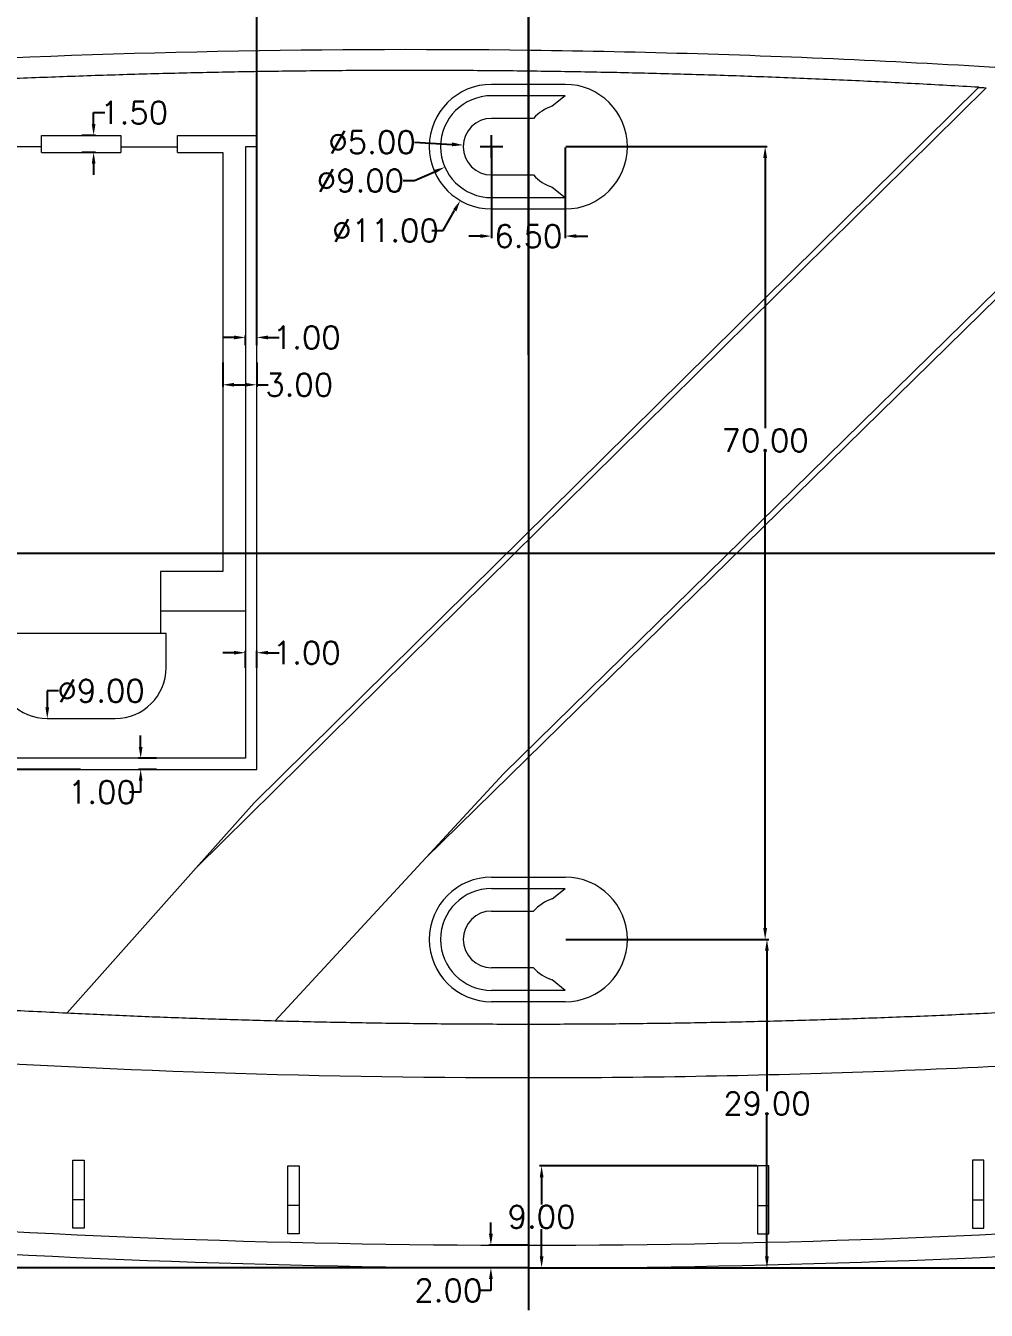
# Model space of a CAD drawing. Header units: inches. Extents: x 1813 to 4686, y 284 to 889.
# Drawn here: x 2979.9 to 3064.7, y 601.1 to 714.6 of the extents above; entities that cross this region are included whole.
import ezdxf

# ---------------------------------------------------------------- set-up
doc = ezdxf.new("R2010")
doc.units = ezdxf.units.IN
doc.header["$LTSCALE"] = 15
doc.linetypes.add('CENTERX2', pattern=[101.6, 63.5, -12.7, 12.7, -12.7])
doc.styles.get("Standard").update_dxf_attribs({"font": 'txt', "bigfont": 'gbcbig.shx'})
doc.dimstyles.new('2.5', dxfattribs={"dimtxt": 2, "dimasz": 1, "dimexe": 0.18, "dimexo": 0.0625, "dimgap": 0.09, "dimtad": 0, "dimtih": 1, "dimtoh": 1, "dimzin": 0, "dimdsep": 46, "dimtxsty": 'Standard', "dimcen": 1, "dimadec": 0, "dimazin": 2, "dimtfac": 1, "dimtofl": 0, "dimtmove": 0, "dimatfit": 3, "dimfxl": 1, "dimtolj": 1, "dimtzin": 0, "dimarcsym": 0})

# ---------------------------------------------------------------- blocks, each defined once
blk = doc.blocks.new('*D248')
at = {"color": 0, "lineweight": -2}
for p, q in [((2956.76, 708.94), (2956.76, 741.92)), ((3091.76, 708.94), (3091.76, 741.92)), ((2957.76, 741.74), (3019.84, 741.74)), ((3090.76, 741.74), (3028.68, 741.74))]:
    blk.add_line(p, q, dxfattribs=at)
at = {"color": 0}
for points in [[(2957.76, 741.91), (2957.76, 741.58), (2956.76, 741.74)], [(3090.76, 741.91), (3090.76, 741.58), (3091.76, 741.74)]]:
    blk.add_solid(points, dxfattribs=at)
at = {"layer": 'Defpoints', "color": 0}
for p in [(3091.76, 741.74), (2956.76, 708.88), (3091.76, 708.88)]:
    blk.add_point(p, dxfattribs=at)
at = {"color": 0, "insert": (3024.26, 741.74), "char_height": 2, "attachment_point": 5}
blk.add_mtext('\\A1;135.00', dxfattribs=at)
blk = doc.blocks.new('*D252')
at = {"color": 0, "lineweight": -2}
for p, q in [((2946.01, 701.75), (2946.01, 758.15)), ((2947.01, 757.97), (3019.67, 757.97)), ((3101.51, 757.97), (3028.85, 757.97)), ((3102.51, 701.75), (3102.51, 758.15))]:
    blk.add_line(p, q, dxfattribs=at)
at = {"color": 0}
for points in [[(2947.01, 758.14), (2947.01, 757.8), (2946.01, 757.97)], [(3101.51, 758.14), (3101.51, 757.8), (3102.51, 757.97)]]:
    blk.add_solid(points, dxfattribs=at)
at = {"layer": 'Defpoints', "color": 0}
for p in [(2946.01, 757.97), (2946.01, 701.69), (3102.51, 701.69)]:
    blk.add_point(p, dxfattribs=at)
at = {"color": 0, "insert": (3024.26, 757.97), "char_height": 2, "attachment_point": 5}
blk.add_mtext('\\A1;156.50', dxfattribs=at)
blk = doc.blocks.new('*D253')
at = {"color": 0, "lineweight": -2}
for p, q in [((2936.01, 668.94), (2936.01, 760.84)), ((2937.01, 760.66), (3019.67, 760.66)), ((3111.51, 760.66), (3028.85, 760.66)), ((3112.51, 668.94), (3112.51, 760.84))]:
    blk.add_line(p, q, dxfattribs=at)
at = {"color": 0}
for points in [[(2937.01, 760.83), (2937.01, 760.49), (2936.01, 760.66)], [(3111.51, 760.83), (3111.51, 760.49), (3112.51, 760.66)]]:
    blk.add_solid(points, dxfattribs=at)
at = {"layer": 'Defpoints', "color": 0}
for p in [(2936.01, 760.66), (2936.01, 668.88), (3112.51, 668.88)]:
    blk.add_point(p, dxfattribs=at)
at = {"color": 0, "insert": (3024.26, 760.66), "char_height": 2, "attachment_point": 5}
blk.add_mtext('\\A1;176.50', dxfattribs=at)
blk = doc.blocks.new('*D254')
at = {"color": 0, "lineweight": -2}
for p, q in [((3044.45, 613.88), (3025.25, 613.88)), ((3025.43, 612.88), (3025.43, 610.47)), ((3025.43, 605.88), (3025.43, 608.29)), ((3024.32, 604.88), (3025.61, 604.88))]:
    blk.add_line(p, q, dxfattribs=at)
at = {"color": 0}
for points in [[(3025.27, 612.88), (3025.6, 612.88), (3025.43, 613.88)], [(3025.27, 605.88), (3025.6, 605.88), (3025.43, 604.88)]]:
    blk.add_solid(points, dxfattribs=at)
at = {"layer": 'Defpoints', "color": 0}
for p in [(3025.43, 613.88), (3044.51, 613.88), (3024.26, 604.88)]:
    blk.add_point(p, dxfattribs=at)
at = {"color": 0, "insert": (3025.43, 609.38), "char_height": 2, "attachment_point": 5}
blk.add_mtext('\\A1;9.00', dxfattribs=at)
blk = doc.blocks.new('*D255')
at = {"color": 0, "lineweight": -2}
for p, q in [((3027.57, 633.88), (3045.52, 633.88)), ((3045.34, 632.88), (3045.34, 620.47)), ((3045.34, 605.88), (3045.34, 618.29)), ((3025.68, 604.88), (3045.52, 604.88))]:
    blk.add_line(p, q, dxfattribs=at)
at = {"color": 0}
for points in [[(3045.17, 632.88), (3045.5, 632.88), (3045.34, 633.88)], [(3045.17, 605.88), (3045.5, 605.88), (3045.34, 604.88)]]:
    blk.add_solid(points, dxfattribs=at)
at = {"layer": 'Defpoints', "color": 0}
for p in [(3027.51, 633.88), (3045.34, 633.88), (3025.61, 604.88)]:
    blk.add_point(p, dxfattribs=at)
at = {"color": 0, "insert": (3045.34, 619.38), "char_height": 2, "attachment_point": 5}
blk.add_mtext('\\A1;29.00', dxfattribs=at)
blk = doc.blocks.new('*D256')
at = {"color": 0, "lineweight": -2}
for p, q in [((3027.57, 703.88), (3045.36, 703.88)), ((3045.18, 702.88), (3045.18, 679.03)), ((3045.18, 634.88), (3045.18, 676.85)), ((3027.57, 633.88), (3045.36, 633.88))]:
    blk.add_line(p, q, dxfattribs=at)
at = {"color": 0}
for points in [[(3045.01, 702.88), (3045.35, 702.88), (3045.18, 703.88)], [(3045.01, 634.88), (3045.35, 634.88), (3045.18, 633.88)]]:
    blk.add_solid(points, dxfattribs=at)
at = {"layer": 'Defpoints', "color": 0}
for p in [(3027.51, 703.88), (3045.18, 703.88), (3027.51, 633.88)]:
    blk.add_point(p, dxfattribs=at)
at = {"color": 0, "insert": (3045.18, 677.94), "char_height": 2, "attachment_point": 5}
blk.add_mtext('\\A1;70.00', dxfattribs=at)
blk = doc.blocks.new('*D257')
at = {"color": 0, "lineweight": -2}
for p, q in [((3021.01, 703.81), (3021.01, 695.8)), ((3027.51, 703.81), (3027.51, 695.8)), ((3020.01, 695.98), (3019.01, 695.98)), ((3028.51, 695.98), (3029.51, 695.98))]:
    blk.add_line(p, q, dxfattribs=at)
at = {"color": 0}
for points in [[(3020.01, 696.15), (3020.01, 695.82), (3021.01, 695.98)], [(3028.51, 696.15), (3028.51, 695.82), (3027.51, 695.98)]]:
    blk.add_solid(points, dxfattribs=at)
at = {"layer": 'Defpoints', "color": 0}
for p in [(3021.01, 703.88), (3027.51, 703.88), (3027.51, 695.98)]:
    blk.add_point(p, dxfattribs=at)
at = {"color": 0, "insert": (3024.26, 695.98), "char_height": 2, "attachment_point": 5}
blk.add_mtext('\\A1;6.50', dxfattribs=at)
blk = doc.blocks.new('*D258')
at = {"color": 0, "lineweight": -2}
for p, q in [((3021.01, 702.88), (3021.01, 704.88)), ((3020.01, 703.88), (3022.01, 703.88)), ((3016.73, 696.48), (3017.75, 698.25)), ((3015.73, 696.48), (3016.73, 696.48))]:
    blk.add_line(p, q, dxfattribs=at)
at = {"color": 0}
blk.add_solid([(3017.61, 698.34), (3017.9, 698.17), (3018.25, 699.12)], dxfattribs=at)
at = {"layer": 'Defpoints', "color": 0}
for p in [(3023.77, 708.64), (3018.25, 699.12)]:
    blk.add_point(p, dxfattribs=at)
at = {"color": 0, "insert": (3011.64, 696.48), "char_height": 2, "attachment_point": 5}
blk.add_mtext('\\A1;∅11.00', dxfattribs=at)
blk = doc.blocks.new('*D259')
at = {"color": 0, "lineweight": -2}
for p, q in [((3021.01, 702.88), (3021.01, 704.88)), ((3020.01, 703.88), (3022.01, 703.88)), ((3014.19, 700.88), (3015.97, 701.67)), ((3013.19, 700.88), (3014.19, 700.88))]:
    blk.add_line(p, q, dxfattribs=at)
at = {"color": 0}
blk.add_solid([(3015.91, 701.82), (3016.04, 701.51), (3016.89, 702.07)], dxfattribs=at)
at = {"layer": 'Defpoints', "color": 0}
for p in [(3025.13, 705.69), (3016.89, 702.07)]:
    blk.add_point(p, dxfattribs=at)
at = {"color": 0, "insert": (3009.43, 700.88), "char_height": 2, "attachment_point": 5}
blk.add_mtext('\\A1;∅9.00', dxfattribs=at)
blk = doc.blocks.new('*D260')
at = {"color": 0, "lineweight": -2}
for p, q in [((3021.01, 702.88), (3021.01, 704.88)), ((3014.21, 704.27), (3017.52, 704.08)), ((3020.01, 703.88), (3022.01, 703.88))]:
    blk.add_line(p, q, dxfattribs=at)
at = {"color": 0}
blk.add_solid([(3017.53, 704.25), (3017.51, 703.91), (3018.51, 704.02)], dxfattribs=at)
at = {"layer": 'Defpoints', "color": 0}
for p in [(3018.51, 704.02), (3023.51, 703.73)]:
    blk.add_point(p, dxfattribs=at)
at = {"color": 0, "insert": (3010.45, 704.27), "char_height": 2, "attachment_point": 5}
blk.add_mtext('\\A1;∅5.00', dxfattribs=at)
blk = doc.blocks.new('*D261')
at = {"color": 0, "lineweight": -2}
for p, q in [((3091.82, 643.88), (3122.19, 643.88)), ((3122.01, 642.88), (3122.01, 625.47)), ((3122.01, 605.88), (3122.01, 623.29)), ((3024.32, 604.88), (3122.19, 604.88))]:
    blk.add_line(p, q, dxfattribs=at)
at = {"color": 0}
for points in [[(3121.84, 642.88), (3122.17, 642.88), (3122.01, 643.88)], [(3121.84, 605.88), (3122.17, 605.88), (3122.01, 604.88)]]:
    blk.add_solid(points, dxfattribs=at)
at = {"layer": 'Defpoints', "color": 0}
for p in [(3091.76, 643.88), (3122.01, 643.88), (3024.26, 604.88)]:
    blk.add_point(p, dxfattribs=at)
at = {"color": 0, "insert": (3122.01, 624.38), "char_height": 2, "attachment_point": 5}
blk.add_mtext('\\A1;39.00', dxfattribs=at)
blk = doc.blocks.new('*D262')
at = {"color": 0, "lineweight": -2}
for p, q in [((3107.32, 628.93), (3116.68, 628.93)), ((3116.5, 627.93), (3116.5, 617.99)), ((3116.5, 605.88), (3116.5, 615.81)), ((3024.32, 604.88), (3116.68, 604.88))]:
    blk.add_line(p, q, dxfattribs=at)
at = {"color": 0}
for points in [[(3116.33, 627.93), (3116.66, 627.93), (3116.5, 628.93)], [(3116.33, 605.88), (3116.66, 605.88), (3116.5, 604.88)]]:
    blk.add_solid(points, dxfattribs=at)
at = {"layer": 'Defpoints', "color": 0}
for p in [(3107.26, 628.93), (3024.26, 604.88), (3116.5, 604.88)]:
    blk.add_point(p, dxfattribs=at)
at = {"color": 0, "insert": (3116.5, 616.9), "char_height": 2, "attachment_point": 5}
blk.add_mtext('\\A1;24.05', dxfattribs=at)
blk = doc.blocks.new('*D263')
at = {"color": 0, "lineweight": -2}
for p, q in [((3108.7, 654.69), (3128.43, 654.69)), ((3128.25, 653.69), (3128.25, 630.87)), ((3128.25, 605.88), (3128.25, 628.69)), ((3024.32, 604.88), (3128.43, 604.88))]:
    blk.add_line(p, q, dxfattribs=at)
at = {"color": 0}
for points in [[(3128.08, 653.69), (3128.41, 653.69), (3128.25, 654.69)], [(3128.08, 605.88), (3128.41, 605.88), (3128.25, 604.88)]]:
    blk.add_solid(points, dxfattribs=at)
at = {"layer": 'Defpoints', "color": 0}
for p in [(3108.63, 654.69), (3128.25, 654.69), (3024.26, 604.88)]:
    blk.add_point(p, dxfattribs=at)
at = {"color": 0, "insert": (3128.25, 629.78), "char_height": 2, "attachment_point": 5}
blk.add_mtext('\\A1;49.81', dxfattribs=at)
blk = doc.blocks.new('*D266')
at = {"color": 0, "lineweight": -2}
for p, q in [((3105.7, 718.19), (3138.49, 718.19)), ((3138.31, 717.19), (3138.31, 662.62)), ((3138.31, 605.88), (3138.31, 660.44)), ((3024.39, 604.88), (3138.49, 604.88))]:
    blk.add_line(p, q, dxfattribs=at)
at = {"color": 0}
for points in [[(3138.14, 717.19), (3138.47, 717.19), (3138.31, 718.19)], [(3138.14, 605.88), (3138.47, 605.88), (3138.31, 604.88)]]:
    blk.add_solid(points, dxfattribs=at)
at = {"layer": 'Defpoints', "color": 0}
for p in [(3105.64, 718.19), (3138.31, 718.19), (3024.32, 604.88)]:
    blk.add_point(p, dxfattribs=at)
at = {"color": 0, "insert": (3138.31, 661.53), "char_height": 2, "attachment_point": 5}
blk.add_mtext('\\A1;113.32', dxfattribs=at)
blk = doc.blocks.new('*D267')
at = {"color": 0, "lineweight": -2}
for p, q in [((3096.33, 720.49), (3145.51, 720.49)), ((3145.33, 719.49), (3145.33, 668.18)), ((3145.33, 605.88), (3145.33, 666)), ((3024.32, 604.88), (3145.51, 604.88))]:
    blk.add_line(p, q, dxfattribs=at)
at = {"color": 0}
for points in [[(3145.16, 719.49), (3145.5, 719.49), (3145.33, 720.49)], [(3145.16, 605.88), (3145.5, 605.88), (3145.33, 604.88)]]:
    blk.add_solid(points, dxfattribs=at)
at = {"layer": 'Defpoints', "color": 0}
for p in [(3096.26, 720.49), (3024.26, 604.88), (3145.33, 604.88)]:
    blk.add_point(p, dxfattribs=at)
at = {"color": 0, "insert": (3145.33, 667.09), "char_height": 2, "attachment_point": 5}
blk.add_mtext('\\A1;115.61', dxfattribs=at)
blk = doc.blocks.new('*D268')
at = {"color": 0, "lineweight": -2}
for p, q in [((3061.71, 724.88), (3154.96, 724.88)), ((3154.78, 723.88), (3154.78, 665.97)), ((3154.78, 605.88), (3154.78, 663.79)), ((3024.32, 604.88), (3154.96, 604.88))]:
    blk.add_line(p, q, dxfattribs=at)
at = {"color": 0}
for points in [[(3154.61, 723.88), (3154.95, 723.88), (3154.78, 724.88)], [(3154.61, 605.88), (3154.95, 605.88), (3154.78, 604.88)]]:
    blk.add_solid(points, dxfattribs=at)
at = {"layer": 'Defpoints', "color": 0}
for p in [(3061.65, 724.88), (3154.78, 724.88), (3024.26, 604.88)]:
    blk.add_point(p, dxfattribs=at)
at = {"color": 0, "insert": (3154.78, 664.88), "char_height": 2, "attachment_point": 5}
blk.add_mtext('\\A1;120.00', dxfattribs=at)
blk = doc.blocks.new('*D269')
at = {"color": 0, "lineweight": -2}
for p, q in [((3094.42, 729.84), (3164.67, 729.84)), ((3164.49, 728.84), (3164.49, 668.45)), ((3164.49, 605.88), (3164.49, 666.27)), ((3024.32, 604.88), (3164.67, 604.88))]:
    blk.add_line(p, q, dxfattribs=at)
at = {"color": 0}
for points in [[(3164.32, 728.84), (3164.65, 728.84), (3164.49, 729.84)], [(3164.32, 605.88), (3164.65, 605.88), (3164.49, 604.88)]]:
    blk.add_solid(points, dxfattribs=at)
at = {"layer": 'Defpoints', "color": 0}
for p in [(3094.36, 729.84), (3164.49, 729.84), (3024.26, 604.88)]:
    blk.add_point(p, dxfattribs=at)
at = {"color": 0, "insert": (3164.49, 667.36), "char_height": 2, "attachment_point": 5}
blk.add_mtext('\\A1;124.96', dxfattribs=at)
blk = doc.blocks.new('*D270')
at = {"color": 0, "lineweight": -2}
for p, q in [((3020.95, 607.88), (3020.95, 608.88)), ((3024.2, 606.88), (3020.77, 606.88)), ((3024.2, 604.88), (3020.77, 604.88)), ((3020.95, 603.88), (3020.95, 602.88)), ((3020.95, 602.88), (3019.95, 602.88))]:
    blk.add_line(p, q, dxfattribs=at)
at = {"color": 0}
for points in [[(3020.78, 607.88), (3021.12, 607.88), (3020.95, 606.88)], [(3020.78, 603.88), (3021.12, 603.88), (3020.95, 604.88)]]:
    blk.add_solid(points, dxfattribs=at)
at = {"layer": 'Defpoints', "color": 0}
for p in [(3020.95, 606.88), (3024.26, 606.88), (3024.26, 604.88)]:
    blk.add_point(p, dxfattribs=at)
at = {"color": 0, "insert": (3017.19, 602.88), "char_height": 2, "attachment_point": 5}
blk.add_mtext('\\A1;2.00', dxfattribs=at)
blk = doc.blocks.new('*D271')
at = {"color": 0, "lineweight": -2}
for p, q in [((2956.7, 708.88), (2891.86, 708.88)), ((2892.04, 707.88), (2892.04, 657.97)), ((2892.04, 605.88), (2892.04, 655.79)), ((3024.14, 604.88), (2891.86, 604.88))]:
    blk.add_line(p, q, dxfattribs=at)
at = {"color": 0}
for points in [[(2891.87, 707.88), (2892.2, 707.88), (2892.04, 708.88)], [(2891.87, 605.88), (2892.2, 605.88), (2892.04, 604.88)]]:
    blk.add_solid(points, dxfattribs=at)
at = {"layer": 'Defpoints', "color": 0}
for p in [(2892.04, 708.88), (2956.76, 708.88), (3024.2, 604.88)]:
    blk.add_point(p, dxfattribs=at)
at = {"color": 0, "insert": (2892.04, 656.88), "char_height": 2, "attachment_point": 5}
blk.add_mtext('\\A1;104.00', dxfattribs=at)
blk = doc.blocks.new('*D272')
at = {"color": 0, "lineweight": -2}
for p, q in [((2984.7, 648.88), (2910.83, 648.88)), ((2911.01, 647.88), (2911.01, 627.97)), ((2911.01, 605.88), (2911.01, 625.79)), ((3024.14, 604.88), (2910.83, 604.88))]:
    blk.add_line(p, q, dxfattribs=at)
at = {"color": 0}
for points in [[(2910.84, 647.88), (2911.17, 647.88), (2911.01, 648.88)], [(2910.84, 605.88), (2911.17, 605.88), (2911.01, 604.88)]]:
    blk.add_solid(points, dxfattribs=at)
at = {"layer": 'Defpoints', "color": 0}
for p in [(2911.01, 648.88), (2984.76, 648.88), (3024.2, 604.88)]:
    blk.add_point(p, dxfattribs=at)
at = {"color": 0, "insert": (2911.01, 626.88), "char_height": 2, "attachment_point": 5}
blk.add_mtext('\\A1;44.00', dxfattribs=at)
blk = doc.blocks.new('*D273')
at = {"color": 0, "lineweight": -2}
for p, q in [((3000.26, 687.09), (3000.26, 728.92)), ((3001.26, 728.74), (3008.5, 728.74)), ((3023.26, 728.74), (3016.02, 728.74)), ((3024.26, 722.94), (3024.26, 728.92))]:
    blk.add_line(p, q, dxfattribs=at)
at = {"color": 0}
for points in [[(3001.26, 728.91), (3001.26, 728.57), (3000.26, 728.74)], [(3023.26, 728.91), (3023.26, 728.57), (3024.26, 728.74)]]:
    blk.add_solid(points, dxfattribs=at)
at = {"layer": 'Defpoints', "color": 0}
for p in [(3024.26, 728.74), (3024.26, 722.88), (3000.26, 687.03)]:
    blk.add_point(p, dxfattribs=at)
at = {"color": 0, "insert": (3012.26, 728.74), "char_height": 2, "attachment_point": 5}
blk.add_mtext('\\A1;24.00', dxfattribs=at)
blk = doc.blocks.new('*D274')
at = {"color": 0, "lineweight": -2}
for p, q in [((2969.26, 692.32), (2969.26, 733.68)), ((2970.26, 733.5), (2993, 733.5)), ((3023.26, 733.5), (3000.52, 733.5)), ((3024.26, 685.49), (3024.26, 733.68))]:
    blk.add_line(p, q, dxfattribs=at)
at = {"color": 0}
for points in [[(2970.26, 733.67), (2970.26, 733.33), (2969.26, 733.5)], [(3023.26, 733.67), (3023.26, 733.33), (3024.26, 733.5)]]:
    blk.add_solid(points, dxfattribs=at)
at = {"layer": 'Defpoints', "color": 0}
for p in [(3024.26, 733.5), (2969.26, 692.25), (3024.26, 685.43)]:
    blk.add_point(p, dxfattribs=at)
at = {"color": 0, "insert": (2996.76, 733.5), "char_height": 2, "attachment_point": 5}
blk.add_mtext('\\A1;55.00', dxfattribs=at)
blk = doc.blocks.new('*D275')
at = {"color": 0, "lineweight": -2}
for p, q in [((2972.7, 705.88), (2905.58, 705.88)), ((2905.76, 704.88), (2905.76, 656.47)), ((2905.76, 605.88), (2905.76, 654.29)), ((3024.14, 604.88), (2905.58, 604.88))]:
    blk.add_line(p, q, dxfattribs=at)
at = {"color": 0}
for points in [[(2905.59, 704.88), (2905.93, 704.88), (2905.76, 705.88)], [(2905.59, 605.88), (2905.93, 605.88), (2905.76, 604.88)]]:
    blk.add_solid(points, dxfattribs=at)
at = {"layer": 'Defpoints', "color": 0}
for p in [(2972.76, 705.88), (2905.76, 604.88), (3024.2, 604.88)]:
    blk.add_point(p, dxfattribs=at)
at = {"color": 0, "insert": (2905.76, 655.38), "char_height": 2, "attachment_point": 5}
blk.add_mtext('\\A1;101.00', dxfattribs=at)
blk = doc.blocks.new('*D279')
at = {"color": 0, "lineweight": -2}
for p, q in [((2998.26, 687.03), (2997.26, 687.03)), ((2999.26, 686.35), (2999.26, 687.21)), ((3000.26, 686.35), (3000.26, 687.21)), ((3001.26, 687.03), (3002.26, 687.03))]:
    blk.add_line(p, q, dxfattribs=at)
at = {"color": 0}
for points in [[(2998.26, 687.2), (2998.26, 686.86), (2999.26, 687.03)], [(3001.26, 687.2), (3001.26, 686.86), (3000.26, 687.03)]]:
    blk.add_solid(points, dxfattribs=at)
at = {"layer": 'Defpoints', "color": 0}
for p in [(2999.26, 686.29), (3000.26, 687.03), (3000.26, 686.29)]:
    blk.add_point(p, dxfattribs=at)
at = {"color": 0, "insert": (3004.68, 687.03), "char_height": 2, "attachment_point": 5}
blk.add_mtext('\\A1;1.00', dxfattribs=at)
blk = doc.blocks.new('*D280')
at = {"color": 0, "lineweight": -2}
for p, q in [((2997.26, 684.81), (2997.26, 682.67)), ((3000.26, 684.81), (3000.26, 682.67)), ((2998.26, 682.85), (2999.26, 682.85)), ((3000.26, 682.85), (3001.26, 682.85))]:
    blk.add_line(p, q, dxfattribs=at)
at = {"color": 0}
for points in [[(2998.26, 683.02), (2998.26, 682.69), (2997.26, 682.85)], [(2999.26, 683.02), (2999.26, 682.69), (3000.26, 682.85)]]:
    blk.add_solid(points, dxfattribs=at)
at = {"layer": 'Defpoints', "color": 0}
for p in [(2997.26, 684.88), (3000.26, 684.88), (3000.26, 682.85)]:
    blk.add_point(p, dxfattribs=at)
at = {"color": 0, "insert": (3004.02, 682.85), "char_height": 2, "attachment_point": 5}
blk.add_mtext('\\A1;3.00', dxfattribs=at)
blk = doc.blocks.new('*D281')
at = {"color": 0, "lineweight": -2}
for p, q in [((2982.76, 655.83), (2981.76, 655.83)), ((2981.76, 655.83), (2981.76, 654.38))]:
    blk.add_line(p, q, dxfattribs=at)
at = {"color": 0}
blk.add_solid([(2981.59, 654.38), (2981.93, 654.38), (2981.76, 653.38)], dxfattribs=at)
at = {"layer": 'Defpoints', "color": 0}
for p in [(2981.76, 662.38), (2981.76, 653.38)]:
    blk.add_point(p, dxfattribs=at)
at = {"color": 0, "insert": (2986.52, 655.83), "char_height": 2, "attachment_point": 5}
blk.add_mtext('\\A1;∅9.00', dxfattribs=at)
blk = doc.blocks.new('*D282')
at = {"color": 0, "lineweight": -2}
for p, q in [((2990.01, 650.88), (2990.01, 651.88)), ((2991.42, 649.88), (2989.83, 649.88)), ((2991.42, 648.88), (2989.83, 648.88)), ((2990.01, 647.88), (2990.01, 646.88)), ((2990.01, 646.88), (2989.01, 646.88))]:
    blk.add_line(p, q, dxfattribs=at)
at = {"color": 0}
for points in [[(2989.84, 650.88), (2990.18, 650.88), (2990.01, 649.88)], [(2989.84, 647.88), (2990.18, 647.88), (2990.01, 648.88)]]:
    blk.add_solid(points, dxfattribs=at)
at = {"layer": 'Defpoints', "color": 0}
for p in [(2990.01, 648.88), (2991.48, 649.88), (2991.48, 648.88)]:
    blk.add_point(p, dxfattribs=at)
at = {"color": 0, "insert": (2986.59, 646.88), "char_height": 2, "attachment_point": 5}
blk.add_mtext('\\A1;1.00', dxfattribs=at)
blk = doc.blocks.new('*D283')
at = {"color": 0, "lineweight": -2}
for p, q in [((2998.26, 659.19), (2997.26, 659.19)), ((2999.26, 657.86), (2999.26, 659.37)), ((3000.26, 657.86), (3000.26, 659.37)), ((3001.26, 659.19), (3002.26, 659.19))]:
    blk.add_line(p, q, dxfattribs=at)
at = {"color": 0}
for points in [[(2998.26, 659.36), (2998.26, 659.03), (2999.26, 659.19)], [(3001.26, 659.36), (3001.26, 659.03), (3000.26, 659.19)]]:
    blk.add_solid(points, dxfattribs=at)
at = {"layer": 'Defpoints', "color": 0}
for p in [(3000.26, 659.19), (2999.26, 657.8), (3000.26, 657.8)]:
    blk.add_point(p, dxfattribs=at)
at = {"color": 0, "insert": (3004.68, 659.19), "char_height": 2, "attachment_point": 5}
blk.add_mtext('\\A1;1.00', dxfattribs=at)
blk = doc.blocks.new('*D285')
at = {"color": 0, "lineweight": -2}
for p, q in [((2985.85, 705.88), (2985.85, 706.88)), ((2985.85, 706.88), (2986.85, 706.88)), ((2984.82, 704.88), (2986.03, 704.88)), ((2984.82, 703.38), (2986.03, 703.38)), ((2985.85, 702.38), (2985.85, 701.38))]:
    blk.add_line(p, q, dxfattribs=at)
at = {"color": 0}
for points in [[(2985.69, 705.88), (2986.02, 705.88), (2985.85, 704.88)], [(2985.69, 702.38), (2986.02, 702.38), (2985.85, 703.38)]]:
    blk.add_solid(points, dxfattribs=at)
at = {"layer": 'Defpoints', "color": 0}
for p in [(2984.76, 704.88), (2985.85, 704.88), (2984.76, 703.38)]:
    blk.add_point(p, dxfattribs=at)
at = {"color": 0, "insert": (2989.44, 706.88), "char_height": 2, "attachment_point": 5}
blk.add_mtext('\\A1;1.50', dxfattribs=at)

msp = doc.modelspace()

# ---------------------------------------------------------------- linework, layer by layer
at = {"color": 1, "linetype": 'CENTERX2'}
for p, q in [((3024.26, 729.003), (3024.26, 601.125)), ((3117.646, 667.957), (2928.991, 667.957))]:
    msp.add_line(p, q, dxfattribs=at)
at = {"color": 7, "linetype": 'Continuous', "lineweight": 15}
for p, q in [((3064.72, 709.077), (2994.905, 640.189)), ((3064.049, 709.117), (3000.028, 645.946)), ((3027.51, 709.377), (3021.01, 709.377)), ((3027.51, 708.377), (3021.01, 708.377)), ((3027.51, 708.377), (3026.379, 707.452)), ((3015.163, 641.057), (3083.252, 707.757)), ((3022.057, 648.511), (3082.592, 707.811)), ((3024.715, 706.377), (3021.01, 706.377)), ((2981.26, 704.877), (2988.26, 704.877)), ((2981.26, 703.377), (2981.26, 704.877)), ((2988.26, 704.877), (2988.26, 703.377)), ((2993.26, 703.377), (2993.26, 704.877)), ((2993.26, 704.877), (3000.26, 704.877)), ((3000.26, 703.877), (3000.26, 704.877)), ((2981.26, 703.877), (2976.26, 703.877)), ((2981.26, 703.377), (2988.26, 703.377)), ((2988.26, 703.877), (2993.26, 703.877)), ((2993.26, 703.377), (2997.26, 703.377)), ((2997.26, 703.377), (2997.26, 666.377)), ((2999.26, 703.877), (2999.26, 649.877)), ((3000.26, 703.877), (2999.26, 703.877)), ((3000.26, 648.877), (3000.26, 703.877)), ((3021.01, 701.377), (3024.715, 701.377)), ((3026.379, 700.302), (3027.51, 699.377)), ((3021.01, 699.377), (3027.51, 699.377)), ((3021.01, 698.377), (3027.51, 698.377)), ((2997.26, 666.377), (2991.76, 666.377)), ((2991.76, 666.377), (2991.76, 662.877)), ((2991.76, 662.877), (2999.26, 662.877)), ((2991.76, 662.877), (2991.76, 660.877)), ((2992.26, 660.877), (2977.26, 660.877)), ((2992.26, 657.877), (2992.26, 660.877)), ((2981.76, 653.377), (2987.76, 653.377)), ((2969.26, 648.877), (3000.26, 648.877)), ((2999.26, 649.877), (2970.26, 649.877)), ((3001.88, 626.697), (3022.057, 648.511)), ((2994.905, 640.189), (3000.028, 645.946)), ((2994.905, 640.189), (2983.511, 627.384)), ((3021.01, 639.377), (3027.51, 639.377)), ((3021.01, 638.377), (3027.51, 638.377)), ((3026.379, 637.452), (3027.51, 638.377)), ((3021.01, 636.377), (3024.715, 636.377)), ((3024.715, 631.377), (3021.01, 631.377)), ((3027.51, 629.377), (3026.379, 630.302)), ((3027.51, 629.377), (3021.01, 629.377)), ((3027.51, 628.377), (3021.01, 628.377)), ((2984.01, 614.377), (2985.01, 614.377)), ((2984.01, 610.877), (2984.01, 614.377)), ((2985.01, 614.377), (2985.01, 610.877)), ((3003.01, 613.877), (3004.01, 613.877)), ((3003.01, 610.377), (3003.01, 613.877)), ((3004.01, 613.877), (3004.01, 610.377)), ((3045.51, 613.877), (3044.51, 613.877)), ((3044.51, 613.877), (3044.51, 610.377)), ((3045.51, 610.377), (3045.51, 613.877)), ((3064.51, 614.377), (3063.51, 614.377)), ((3063.51, 614.377), (3063.51, 610.877)), ((3064.51, 610.877), (3064.51, 614.377)), ((2985.01, 610.877), (2984.01, 610.877)), ((2984.01, 608.377), (2984.01, 610.877)), ((2985.01, 610.877), (2985.01, 608.377)), ((3004.01, 610.377), (3003.01, 610.377)), ((3003.01, 607.877), (3003.01, 610.377)), ((3004.01, 610.377), (3004.01, 607.877)), ((3044.51, 610.377), (3045.51, 610.377)), ((3044.51, 610.377), (3044.51, 607.877)), ((3045.51, 607.877), (3045.51, 610.377)), ((3063.51, 610.877), (3064.51, 610.877)), ((3063.51, 610.877), (3063.51, 608.377)), ((3064.51, 608.377), (3064.51, 610.877)), ((2985.01, 608.377), (2984.01, 608.377)), ((3063.51, 608.377), (3064.51, 608.377)), ((3004.01, 607.877), (3003.01, 607.877)), ((3044.51, 607.877), (3045.51, 607.877))]:
    msp.add_line(p, q, dxfattribs=at)
for centre, radius, start, end in [((3021.01, 703.877), 5.5, 90, 270), ((3027.51, 703.877), 5.5, 270, 90), ((3021.01, 703.877), 4.5, 90, 270), ((3027.51, 703.877), 3.75, 107.56074, 138.18969), ((3021.01, 703.877), 2.5, 90, 270), ((3027.51, 703.877), 3.75, 221.81031, 252.43926), ((2981.76, 657.877), 4.5, 180, 270), ((2987.76, 657.877), 4.5, 270, 0), ((3021.01, 633.877), 5.5, 90, 270), ((3027.51, 633.877), 5.5, 270, 90), ((3021.01, 633.877), 4.5, 90, 270), ((3021.01, 633.877), 2.5, 90, 270), ((3027.51, 633.877), 3.75, 107.56074, 138.18969), ((3027.51, 633.877), 3.75, 221.81031, 252.43926)]:
    msp.add_arc(centre, radius, start, end, dxfattribs=at)
for points, knots in [([(2965.478, 711.091), (2985.121, 712.213), (3004.8, 712.653), (3034.302, 712.284), (3044.138, 711.989), (3063.785, 711.058), (3073.6, 710.422), (3083.404, 709.616)], [0, 0, 0, 0, 0.5, 0.5, 0.75, 0.75, 1, 1, 1, 1]), ([(3064.049, 709.117), (3063.112, 709.172), (3061.238, 709.281), (3058.426, 709.434), (3055.615, 709.578), (3052.803, 709.712), (3049.991, 709.837), (3047.179, 709.953), (3044.367, 710.059), (3041.555, 710.156), (3038.743, 710.243), (3035.931, 710.321), (3033.118, 710.39), (3030.305, 710.45), (3027.493, 710.5), (3024.68, 710.54), (3021.867, 710.572), (3019.054, 710.594), (3016.241, 710.606), (3013.427, 710.609), (3010.614, 710.603), (3007.8, 710.588), (3004.987, 710.563), (3002.173, 710.529), (2999.359, 710.485), (2996.545, 710.432), (2993.731, 710.37), (2990.917, 710.298), (2988.102, 710.217), (2985.288, 710.126), (2982.473, 710.026), (2979.659, 709.917), (2976.844, 709.799), (2974.029, 709.671), (2971.214, 709.533), (2968.399, 709.387), (2966.522, 709.282), (2965.584, 709.229)], [0, 0, 0, 0, 0.028583, 0.0571618, 0.0857368, 0.1143083, 0.1428766, 0.1714419, 0.2000047, 0.2285652, 0.2571238, 0.2856808, 0.3142364, 0.342791, 0.371345, 0.3998986, 0.4284521, 0.4570059, 0.4855603, 0.5141156, 0.5426721, 0.5712301, 0.59979, 0.6283521, 0.6569166, 0.685484, 0.7140545, 0.7426284, 0.771206, 0.7997877, 0.8283738, 0.8569646, 0.8855604, 0.9141615, 0.9427683, 0.971381, 1, 1, 1, 1]), ([(3064.049, 709.117), (3064.049, 709.117), (3064.074, 709.115), (3064.158, 709.11), (3064.216, 709.107), (3064.412, 709.095), (3064.565, 709.086), (3064.72, 709.077)], [0, 0, 0, 0, 0.25, 0.25, 0.5, 0.5, 1, 1, 1, 1]), ([(2965.509, 628.444), (2966.509, 628.375), (2968.509, 628.238), (2971.509, 628.046), (2974.51, 627.864), (2977.51, 627.693), (2980.51, 627.532), (2982.511, 627.433), (2983.511, 627.384)], [0, 0, 0, 0, 0.166757, 0.3334751, 0.5001563, 0.6668028, 0.8334167, 1, 1, 1, 1]), ([(3001.88, 626.697), (3002.813, 626.674), (3004.678, 626.626), (3007.476, 626.566), (3010.273, 626.515), (3013.071, 626.474), (3015.869, 626.441), (3018.667, 626.418), (3021.464, 626.404), (3024.262, 626.399), (3027.06, 626.404), (3029.857, 626.418), (3032.655, 626.441), (3035.453, 626.474), (3038.25, 626.515), (3041.048, 626.566), (3043.846, 626.627), (3046.644, 626.696), (3049.441, 626.775), (3052.239, 626.863), (3055.037, 626.96), (3057.834, 627.067), (3060.632, 627.182), (3063.43, 627.308), (3066.227, 627.442), (3069.025, 627.585), (3071.823, 627.738), (3074.621, 627.9), (3077.418, 628.072), (3080.216, 628.252), (3082.081, 628.38), (3083.013, 628.444)], [0, 0, 0, 0, 0.0344722, 0.0689417, 0.103409, 0.1378744, 0.1723383, 0.206801, 0.241263, 0.2757246, 0.3101862, 0.3446482, 0.3791109, 0.4135748, 0.4480402, 0.4825075, 0.516977, 0.5514492, 0.5859244, 0.620403, 0.6548854, 0.689372, 0.723863, 0.758359, 0.7928603, 0.8273672, 0.8618802, 0.8963996, 0.9309258, 0.9654591, 1, 1, 1, 1]), ([(2983.511, 627.384), (2984.386, 627.342), (2986.135, 627.26), (2988.759, 627.146), (2991.383, 627.039), (2994.008, 626.941), (2996.632, 626.852), (2999.256, 626.769), (3001.006, 626.721), (3001.88, 626.697)], [0, 0, 0, 0, 0.1429104, 0.2858007, 0.4286724, 0.5715268, 0.7143652, 0.8571892, 1, 1, 1, 1]), ([(2965.181, 623.725), (2984.847, 622.357), (3004.555, 621.67), (3034.116, 621.67), (3043.973, 621.842), (3063.669, 622.527), (3073.509, 623.041), (3083.342, 623.725)], [0, 0, 0, 0, 0.5, 0.5, 0.75, 0.75, 1, 1, 1, 1])]:
    msp.add_open_spline(points, degree=3, knots=knots, dxfattribs=at)
for points in [[(2957.143, 609.483), (3001.888, 606.008), (3046.633, 606.008), (3091.378, 609.483)], [(2956.988, 607.489), (3001.836, 604.006), (3046.685, 604.006), (3091.533, 607.489)]]:
    msp.add_open_spline(points, degree=3, dxfattribs=at)

# ---------------------------------------------------------------- dimensions: what is measured, and where the dimension line sits
for base, p1, p2, picture, middle in [((2936.01, 760.661), (3112.51, 668.877), (2936.01, 668.877), '*D253', (3024.26, 760.661)), ((3024.26, 733.501), (2969.26, 692.253), (3024.26, 685.43), '*D274', (2996.76, 733.501)), ((3024.26, 728.742), (3000.26, 687.032), (3024.26, 722.877), '*D273', (3012.26, 728.742))]:
    dim = msp.add_linear_dim(base=base, p1=p1, p2=p2, dimstyle='2.5')
    dim.commit()
    dim.dimension.update_dxf_attribs({"geometry": picture, "text_midpoint": middle, "dimtype": 160})
for base, p1, p2, picture, middle in [((2946.01, 757.969), (3102.51, 701.692), (2946.01, 701.692), '*D252', (3024.26, 757.969)), ((3091.76, 741.743), (2956.76, 708.877), (3091.76, 708.877), '*D248', (3024.26, 741.743)), ((3027.51, 695.983), (3021.01, 703.877), (3027.51, 703.877), '*D257', (3024.26, 695.983)), ((3000.26, 687.032), (2999.26, 686.288), (3000.26, 686.288), '*D279', (3004.684, 687.032)), ((3000.26, 682.854), (2997.26, 684.877), (3000.26, 684.877), '*D280', (3004.017, 682.854)), ((3000.26, 659.193), (2999.26, 657.799), (3000.26, 657.799), '*D283', (3004.684, 659.193))]:
    dim = msp.add_linear_dim(base=base, p1=p1, p2=p2, dimstyle='2.5')
    dim.commit()
    dim.dimension.update_dxf_attribs({"geometry": picture, "text_midpoint": middle})
for base, p1, p2, picture, middle in [((3164.487, 729.841), (3024.26, 604.877), (3094.358, 729.841), '*D269', (3164.487, 667.359)), ((3154.779, 724.877), (3024.26, 604.877), (3061.65, 724.877), '*D268', (3154.779, 664.877)), ((3138.306, 718.193), (3024.323, 604.877), (3105.641, 718.193), '*D266', (3138.306, 661.535)), ((2892.037, 708.877), (3024.198, 604.877), (2956.76, 708.877), '*D271', (2892.037, 656.877)), ((2985.853, 704.877), (2984.76, 703.377), (2984.76, 704.877), '*D285', (2989.443, 706.877)), ((2905.76, 604.877), (2972.76, 705.877), (3024.198, 604.877), '*D275', (2905.76, 655.377)), ((3128.24698, 654.69185), (3024.26037, 604.87693), (3108.63476, 654.69185), '*D263', (3128.24698, 629.78439)), ((2990.011, 648.877), (2991.479, 649.877), (2991.479, 648.877), '*D282', (2986.588, 646.877)), ((2911.006, 648.877), (3024.198, 604.877), (2984.76, 648.877), '*D272', (2911.006, 626.877)), ((3045.337, 633.877), (3025.613, 604.877), (3027.51, 633.877), '*D255', (3045.337, 619.377)), ((3116.497, 604.877), (3107.256, 628.928), (3024.26, 604.877), '*D262', (3116.497, 616.903)), ((3025.433, 613.877), (3024.26, 604.877), (3044.51, 613.877), '*D254', (3025.433, 609.377))]:
    dim = msp.add_linear_dim(base=base, p1=p1, p2=p2, angle=90, dimstyle='2.5')
    dim.commit()
    dim.dimension.update_dxf_attribs({"geometry": picture, "text_midpoint": middle})
for base, p1, p2, picture, middle in [((3145.331, 604.877), (3096.263, 720.487), (3024.26, 604.877), '*D267', (3145.331, 667.088)), ((3045.181, 703.877), (3027.51, 633.877), (3027.51, 703.877), '*D256', (3045.181, 677.935)), ((3122.008, 643.877), (3024.26, 604.877), (3091.76, 643.877), '*D261', (3122.008, 624.377)), ((3020.949, 606.877), (3024.26, 604.877), (3024.26, 606.877), '*D270', (3017.193, 602.877))]:
    dim = msp.add_linear_dim(base=base, p1=p1, p2=p2, angle=90, dimstyle='2.5')
    dim.commit()
    dim.dimension.update_dxf_attribs({"geometry": picture, "text_midpoint": middle, "dimtype": 160})
for p1, p2, picture, middle in [((3023.768, 708.636), (3018.253, 699.118), '*D258', (3011.637, 696.484)), ((3025.131, 705.686), (3016.89, 702.067), '*D259', (3009.43, 700.88)), ((3023.506, 703.731), (3018.515, 704.023), '*D260', (3014.206, 704.274)), ((2981.76, 662.377), (2981.76, 653.377), '*D281', (2986.517, 655.826))]:
    dim = msp.add_diameter_dim_2p(p1=p1, p2=p2, dimstyle='2.5')
    dim.commit()
    dim.dimension.update_dxf_attribs({"geometry": picture, "text_midpoint": middle, "dimtype": 163})

doc.saveas('drawing.dxf')
